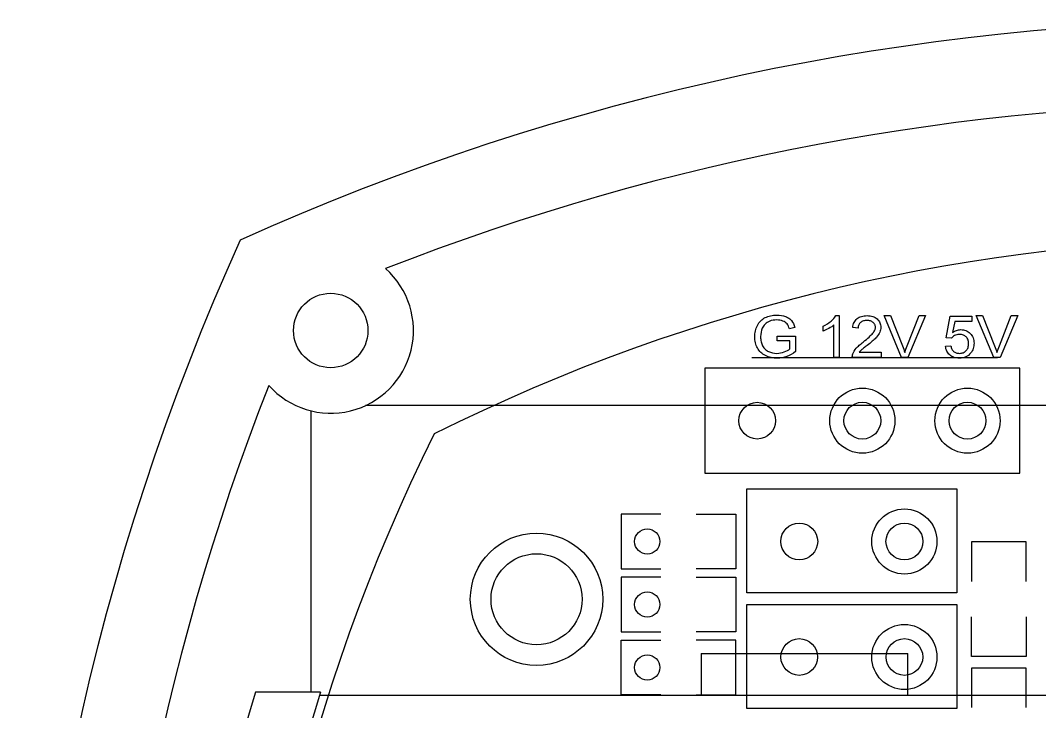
# Model space of a CAD drawing. Header units: millimetres. Extents: x -30 to 30, y -30 to 30.
# Drawn here: x -30 to -5.37, y 13.28 to 30 of the extents above; entities that cross this region are included whole.
import ezdxf

# ---------------------------------------------------------------- set-up
doc = ezdxf.new("R2010")
doc.units = ezdxf.units.MM
doc.linetypes.add('CENTERX2', pattern=[20.32, 12.7, -2.54, 2.54, -2.54])

msp = doc.modelspace()

# ---------------------------------------------------------------- linework, layer by layer
at = {"color": 7, "linetype": 'CENTERX2'}
msp.add_line((-12.319, 21.844), (-6.382, 21.844), dxfattribs=at)
at = {"color": 7, "linetype": 'Continuous'}
for p, q in [((-11.557, 21.59), (-13.462, 21.59)), ((-13.462, 21.59), (-13.462, 19.05)), ((-5.842, 21.59), (-11.557, 21.59)), ((-5.842, 19.05), (-5.842, 21.59)), ((-13.462, 19.05), (-5.842, 19.05)), ((-12.446, 16.154), (-12.446, 18.669)), ((-12.446, 18.669), (-7.366, 18.669)), ((-7.366, 18.669), (-7.366, 16.154)), ((-14.523, 18.06), (-15.482, 18.06)), ((-15.482, 18.06), (-15.482, 16.738)), ((-13.671, 18.06), (-12.712, 18.06)), ((-12.712, 18.06), (-12.712, 16.738)), ((-5.689, 17.387), (-7.011, 17.387)), ((-7.011, 17.387), (-7.011, 16.428)), ((-5.689, 16.428), (-5.689, 17.387)), ((-15.482, 16.738), (-14.523, 16.738)), ((-14.523, 16.536), (-15.482, 16.536)), ((-15.482, 16.536), (-15.482, 15.214)), ((-12.712, 16.738), (-13.671, 16.738)), ((-13.671, 16.536), (-12.712, 16.536)), ((-12.712, 16.536), (-12.712, 15.214)), ((-7.366, 16.154), (-12.446, 16.154)), ((-12.446, 13.36), (-12.446, 15.875)), ((-12.446, 15.875), (-7.366, 15.875)), ((-7.366, 15.875), (-7.366, 13.36)), ((-7.011, 14.617), (-7.011, 15.576)), ((-5.689, 15.576), (-5.689, 14.617)), ((-15.482, 15.214), (-14.523, 15.214)), ((-12.712, 15.214), (-13.671, 15.214)), ((-15.482, 13.69), (-15.482, 15.012)), ((-15.482, 15.012), (-14.523, 15.012)), ((-12.712, 15.012), (-13.671, 15.012)), ((-12.712, 13.69), (-12.712, 15.012)), ((-5.689, 14.617), (-7.011, 14.617)), ((-5.689, 14.339), (-7.011, 14.339)), ((-7.011, 14.339), (-7.011, 13.38)), ((-5.689, 13.38), (-5.689, 14.339)), ((-14.523, 13.69), (-15.482, 13.69)), ((-13.671, 13.69), (-12.712, 13.69)), ((-7.366, 13.36), (-12.446, 13.36))]:
    msp.add_line(p, q, dxfattribs=at)
at = {"color": 7, "linetype": 'Continuous', "lineweight": 25}
for p, q in [((-22.979, 20.558), (-22.979, 13.753)), ((21.657, 20.686), (-21.657, 20.686)), ((-13.549, 14.686), (-13.549, 13.686)), ((-13.549, 14.686), (-8.549, 14.686)), ((-8.549, 13.686), (-8.549, 14.686)), ((-22.745, 13.753), (-24.317, 13.753)), ((-22.766, 13.686), (22.781, 13.686))]:
    msp.add_line(p, q, dxfattribs=at)
at = {"color": 7, "linetype": 'Continuous', "flags": 128}
for points in [[(-11.707, 22.248), (-11.707, 22.365), (-11.707, 22.365), (-11.264, 22.365), (-11.264, 22.365), (-11.264, 21.989), (-11.264, 21.989), (-11.316, 21.952), (-11.37, 21.92), (-11.424, 21.893), (-11.479, 21.871), (-11.535, 21.853), (-11.592, 21.841), (-11.649, 21.833), (-11.707, 21.831), (-11.707, 21.831), (-11.746, 21.832), (-11.784, 21.835), (-11.821, 21.84), (-11.857, 21.847), (-11.893, 21.856), (-11.927, 21.867), (-11.961, 21.88), (-11.994, 21.895), (-12.025, 21.911), (-12.054, 21.93), (-12.081, 21.95), (-12.107, 21.972), (-12.13, 21.996), (-12.151, 22.022), (-12.171, 22.049), (-12.188, 22.078), (-12.204, 22.109), (-12.217, 22.14), (-12.228, 22.173), (-12.237, 22.206), (-12.245, 22.24), (-12.25, 22.275), (-12.253, 22.31), (-12.254, 22.347), (-12.254, 22.347), (-12.253, 22.384), (-12.25, 22.419), (-12.245, 22.455), (-12.238, 22.489), (-12.228, 22.523), (-12.217, 22.557), (-12.204, 22.59), (-12.189, 22.622), (-12.171, 22.653), (-12.152, 22.682), (-12.132, 22.708), (-12.109, 22.733), (-12.085, 22.756), (-12.058, 22.776), (-12.03, 22.795), (-12.001, 22.811), (-11.97, 22.826), (-11.937, 22.838), (-11.904, 22.849), (-11.869, 22.858), (-11.833, 22.864), (-11.796, 22.869), (-11.758, 22.872), (-11.718, 22.873), (-11.718, 22.873), (-11.662, 22.871), (-11.608, 22.864), (-11.557, 22.853), (-11.509, 22.838), (-11.486, 22.828), (-11.464, 22.818), (-11.444, 22.807), (-11.425, 22.795), (-11.407, 22.782), (-11.391, 22.769), (-11.376, 22.754), (-11.362, 22.739), (-11.337, 22.705), (-11.315, 22.666), (-11.296, 22.622), (-11.281, 22.574), (-11.281, 22.574), (-11.412, 22.541), (-11.412, 22.541), (-11.425, 22.577), (-11.439, 22.609), (-11.455, 22.637), (-11.472, 22.66), (-11.492, 22.681), (-11.515, 22.699), (-11.543, 22.716), (-11.574, 22.73), (-11.608, 22.741), (-11.644, 22.749), (-11.681, 22.754), (-11.721, 22.756), (-11.721, 22.756), (-11.768, 22.754), (-11.811, 22.749), (-11.852, 22.74), (-11.889, 22.728), (-11.922, 22.713), (-11.952, 22.696), (-11.979, 22.676), (-12.003, 22.655), (-12.023, 22.632), (-12.041, 22.607), (-12.057, 22.582), (-12.07, 22.555), (-12.07, 22.555), (-12.088, 22.507), (-12.1, 22.458), (-12.108, 22.406), (-12.111, 22.352), (-12.111, 22.352), (-12.11, 22.319), (-12.108, 22.288), (-12.104, 22.258), (-12.098, 22.229), (-12.091, 22.201), (-12.083, 22.175), (-12.073, 22.15), (-12.062, 22.127), (-12.049, 22.105), (-12.034, 22.084), (-12.018, 22.065), (-12.001, 22.048), (-11.983, 22.032), (-11.963, 22.017), (-11.941, 22.004), (-11.918, 21.992), (-11.871, 21.973), (-11.822, 21.959), (-11.771, 21.951), (-11.719, 21.948), (-11.719, 21.948), (-11.673, 21.95), (-11.628, 21.957), (-11.584, 21.967), (-11.54, 21.982), (-11.499, 22), (-11.463, 22.018), (-11.432, 22.036), (-11.407, 22.055), (-11.407, 22.055), (-11.407, 22.248), (-11.407, 22.248), (-11.707, 22.248)], [(-10.209, 21.844), (-10.339, 21.844), (-10.339, 21.844), (-10.339, 22.636), (-10.339, 22.636), (-10.364, 22.614), (-10.393, 22.593), (-10.426, 22.572), (-10.462, 22.55), (-10.5, 22.53), (-10.535, 22.513), (-10.568, 22.498), (-10.6, 22.486), (-10.6, 22.486), (-10.6, 22.606), (-10.6, 22.606), (-10.547, 22.632), (-10.497, 22.66), (-10.451, 22.691), (-10.409, 22.725), (-10.371, 22.759), (-10.339, 22.793), (-10.313, 22.827), (-10.293, 22.86), (-10.293, 22.86), (-10.209, 22.86), (-10.209, 22.86), (-10.209, 21.844)], [(-9.193, 21.974), (-9.193, 21.844), (-9.193, 21.844), (-9.896, 21.844), (-9.896, 21.844), (-9.896, 21.867), (-9.893, 21.89), (-9.888, 21.912), (-9.882, 21.934), (-9.882, 21.934), (-9.867, 21.969), (-9.848, 22.004), (-9.825, 22.038), (-9.799, 22.072), (-9.784, 22.089), (-9.767, 22.107), (-9.748, 22.124), (-9.728, 22.143), (-9.706, 22.162), (-9.683, 22.181), (-9.658, 22.201), (-9.631, 22.222), (-9.631, 22.222), (-9.59, 22.255), (-9.552, 22.286), (-9.517, 22.316), (-9.486, 22.343), (-9.459, 22.369), (-9.435, 22.392), (-9.414, 22.414), (-9.397, 22.433), (-9.383, 22.452), (-9.371, 22.47), (-9.36, 22.489), (-9.351, 22.507), (-9.345, 22.525), (-9.34, 22.542), (-9.337, 22.56), (-9.336, 22.578), (-9.336, 22.578), (-9.337, 22.595), (-9.34, 22.611), (-9.344, 22.627), (-9.35, 22.642), (-9.358, 22.656), (-9.368, 22.67), (-9.38, 22.683), (-9.393, 22.695), (-9.408, 22.706), (-9.423, 22.716), (-9.44, 22.724), (-9.458, 22.731), (-9.477, 22.736), (-9.497, 22.74), (-9.518, 22.742), (-9.54, 22.743), (-9.54, 22.743), (-9.564, 22.742), (-9.586, 22.74), (-9.607, 22.736), (-9.627, 22.731), (-9.646, 22.724), (-9.663, 22.716), (-9.679, 22.706), (-9.695, 22.695), (-9.708, 22.682), (-9.72, 22.668), (-9.73, 22.653), (-9.738, 22.637), (-9.744, 22.619), (-9.749, 22.601), (-9.752, 22.581), (-9.753, 22.56), (-9.753, 22.56), (-9.883, 22.573), (-9.883, 22.573), (-9.879, 22.607), (-9.872, 22.639), (-9.862, 22.669), (-9.85, 22.697), (-9.836, 22.722), (-9.82, 22.746), (-9.801, 22.767), (-9.779, 22.787), (-9.756, 22.804), (-9.731, 22.819), (-9.703, 22.831), (-9.674, 22.842), (-9.643, 22.85), (-9.61, 22.855), (-9.575, 22.859), (-9.538, 22.86), (-9.538, 22.86), (-9.5, 22.859), (-9.465, 22.855), (-9.432, 22.849), (-9.4, 22.84), (-9.371, 22.828), (-9.344, 22.815), (-9.318, 22.798), (-9.295, 22.779), (-9.274, 22.759), (-9.256, 22.737), (-9.241, 22.713), (-9.228, 22.689), (-9.218, 22.664), (-9.211, 22.637), (-9.207, 22.609), (-9.206, 22.58), (-9.206, 22.58), (-9.207, 22.549), (-9.212, 22.52), (-9.22, 22.49), (-9.23, 22.46), (-9.245, 22.431), (-9.263, 22.4), (-9.285, 22.369), (-9.311, 22.337), (-9.327, 22.32), (-9.345, 22.302), (-9.365, 22.282), (-9.388, 22.261), (-9.414, 22.239), (-9.442, 22.215), (-9.472, 22.189), (-9.505, 22.163), (-9.505, 22.163), (-9.534, 22.141), (-9.559, 22.121), (-9.583, 22.103), (-9.603, 22.086), (-9.622, 22.072), (-9.638, 22.059), (-9.651, 22.048), (-9.662, 22.039), (-9.681, 22.023), (-9.698, 22.007), (-9.713, 21.991), (-9.727, 21.974), (-9.727, 21.974), (-9.193, 21.974)], [(-8.703, 21.844), (-9.128, 22.86), (-9.128, 22.86), (-8.971, 22.86), (-8.971, 22.86), (-8.684, 22.132), (-8.684, 22.132), (-8.668, 22.089), (-8.652, 22.047), (-8.639, 22.007), (-8.626, 21.968), (-8.626, 21.968), (-8.6, 22.05), (-8.569, 22.132), (-8.569, 22.132), (-8.281, 22.86), (-8.281, 22.86), (-8.125, 22.86), (-8.125, 22.86), (-8.55, 21.844), (-8.55, 21.844), (-8.703, 21.844)], [(-7.643, 22.118), (-7.513, 22.131), (-7.513, 22.131), (-7.508, 22.109), (-7.503, 22.088), (-7.496, 22.069), (-7.488, 22.051), (-7.479, 22.035), (-7.469, 22.02), (-7.457, 22.006), (-7.445, 21.994), (-7.431, 21.983), (-7.417, 21.974), (-7.401, 21.966), (-7.385, 21.96), (-7.367, 21.955), (-7.348, 21.951), (-7.329, 21.949), (-7.308, 21.948), (-7.308, 21.948), (-7.282, 21.949), (-7.258, 21.952), (-7.236, 21.957), (-7.215, 21.964), (-7.195, 21.973), (-7.176, 21.985), (-7.159, 21.998), (-7.143, 22.013), (-7.129, 22.03), (-7.117, 22.048), (-7.106, 22.067), (-7.098, 22.088), (-7.091, 22.11), (-7.087, 22.134), (-7.084, 22.159), (-7.083, 22.185), (-7.083, 22.185), (-7.084, 22.21), (-7.086, 22.233), (-7.091, 22.255), (-7.097, 22.276), (-7.105, 22.295), (-7.115, 22.313), (-7.127, 22.33), (-7.14, 22.345), (-7.155, 22.359), (-7.172, 22.371), (-7.19, 22.381), (-7.211, 22.389), (-7.232, 22.396), (-7.256, 22.4), (-7.281, 22.403), (-7.308, 22.404), (-7.308, 22.404), (-7.341, 22.402), (-7.371, 22.398), (-7.399, 22.39), (-7.424, 22.379), (-7.446, 22.365), (-7.466, 22.35), (-7.484, 22.332), (-7.5, 22.313), (-7.5, 22.313), (-7.63, 22.326), (-7.63, 22.326), (-7.526, 22.847), (-7.526, 22.847), (-7.005, 22.847), (-7.005, 22.847), (-7.005, 22.717), (-7.005, 22.717), (-7.419, 22.717), (-7.419, 22.717), (-7.472, 22.454), (-7.472, 22.454), (-7.449, 22.469), (-7.425, 22.483), (-7.401, 22.495), (-7.376, 22.504), (-7.352, 22.512), (-7.327, 22.517), (-7.301, 22.52), (-7.276, 22.521), (-7.276, 22.521), (-7.242, 22.52), (-7.211, 22.516), (-7.18, 22.508), (-7.15, 22.498), (-7.122, 22.485), (-7.096, 22.47), (-7.07, 22.451), (-7.046, 22.429), (-7.024, 22.406), (-7.005, 22.38), (-6.989, 22.353), (-6.976, 22.324), (-6.966, 22.294), (-6.958, 22.261), (-6.954, 22.228), (-6.952, 22.192), (-6.952, 22.192), (-6.954, 22.159), (-6.958, 22.126), (-6.964, 22.094), (-6.973, 22.064), (-6.985, 22.035), (-6.999, 22.007), (-7.016, 21.98), (-7.035, 21.954), (-7.035, 21.954), (-7.061, 21.925), (-7.089, 21.9), (-7.12, 21.879), (-7.153, 21.862), (-7.189, 21.848), (-7.226, 21.839), (-7.266, 21.833), (-7.308, 21.831), (-7.308, 21.831), (-7.343, 21.832), (-7.376, 21.836), (-7.407, 21.842), (-7.437, 21.851), (-7.465, 21.862), (-7.492, 21.875), (-7.517, 21.891), (-7.54, 21.91), (-7.561, 21.93), (-7.58, 21.952), (-7.597, 21.975), (-7.611, 22.001), (-7.622, 22.028), (-7.632, 22.056), (-7.638, 22.086), (-7.643, 22.118)], [(-6.476, 21.844), (-6.901, 22.86), (-6.901, 22.86), (-6.744, 22.86), (-6.744, 22.86), (-6.457, 22.132), (-6.457, 22.132), (-6.44, 22.089), (-6.425, 22.047), (-6.411, 22.007), (-6.399, 21.968), (-6.399, 21.968), (-6.372, 22.05), (-6.341, 22.132), (-6.341, 22.132), (-6.054, 22.86), (-6.054, 22.86), (-5.897, 22.86), (-5.897, 22.86), (-6.322, 21.844), (-6.322, 21.844), (-6.476, 21.844)]]:
    msp.add_lwpolyline(points, dxfattribs=at)
at = {"color": 7, "linetype": 'Continuous', "lineweight": 25}
msp.add_circle((-22.5, 22.5), 0.9, dxfattribs=at)
at = {"color": 7, "linetype": 'Continuous'}
for centre, radius in [((-9.652, 20.32), 0.787), ((-7.112, 20.32), 0.787), ((-12.192, 20.32), 0.444), ((-9.652, 20.32), 0.445), ((-7.112, 20.32), 0.445), ((-8.636, 17.399), 0.787), ((-11.176, 17.399), 0.445), ((-8.636, 17.399), 0.445), ((-17.526, 16.002), 1.6), ((-14.85, 17.399), 0.305), ((-17.526, 16.002), 1.1), ((-14.85, 15.875), 0.305), ((-8.636, 14.605), 0.787), ((-11.176, 14.605), 0.444), ((-8.636, 14.605), 0.444), ((-14.85, 14.351), 0.305)]:
    msp.add_circle(centre, radius, dxfattribs=at)
at = {"color": 7, "linetype": 'Continuous', "lineweight": 25}
for centre, radius, start, end in [((0, -30), 60, 65.70481, 114.29519), ((0, -30), 58, 68.58848, 111.41152), ((30, 0), 60, 155.70481, 204.29519), ((-22.5, 22.5), 2, 221.5402, 48.4598), ((30, 0), 58, 158.58848, 201.41152), ((20.32, 0), 46.708, 162.8756, 203.6907), ((20.32, 0), 45.208, 162.289, 204.5276)]:
    msp.add_arc(centre, radius, start, end, dxfattribs=at)
at = {"color": 7, "linetype": 'Continuous'}
for centre, radius, start, end in [((0.002, -20), 44.72, 63.4373, 116.5675), ((20.32, 0), 45.008, 153.6171, 206.3829)]:
    msp.add_arc(centre, radius, start, end, dxfattribs=at)

doc.saveas('drawing.dxf')
